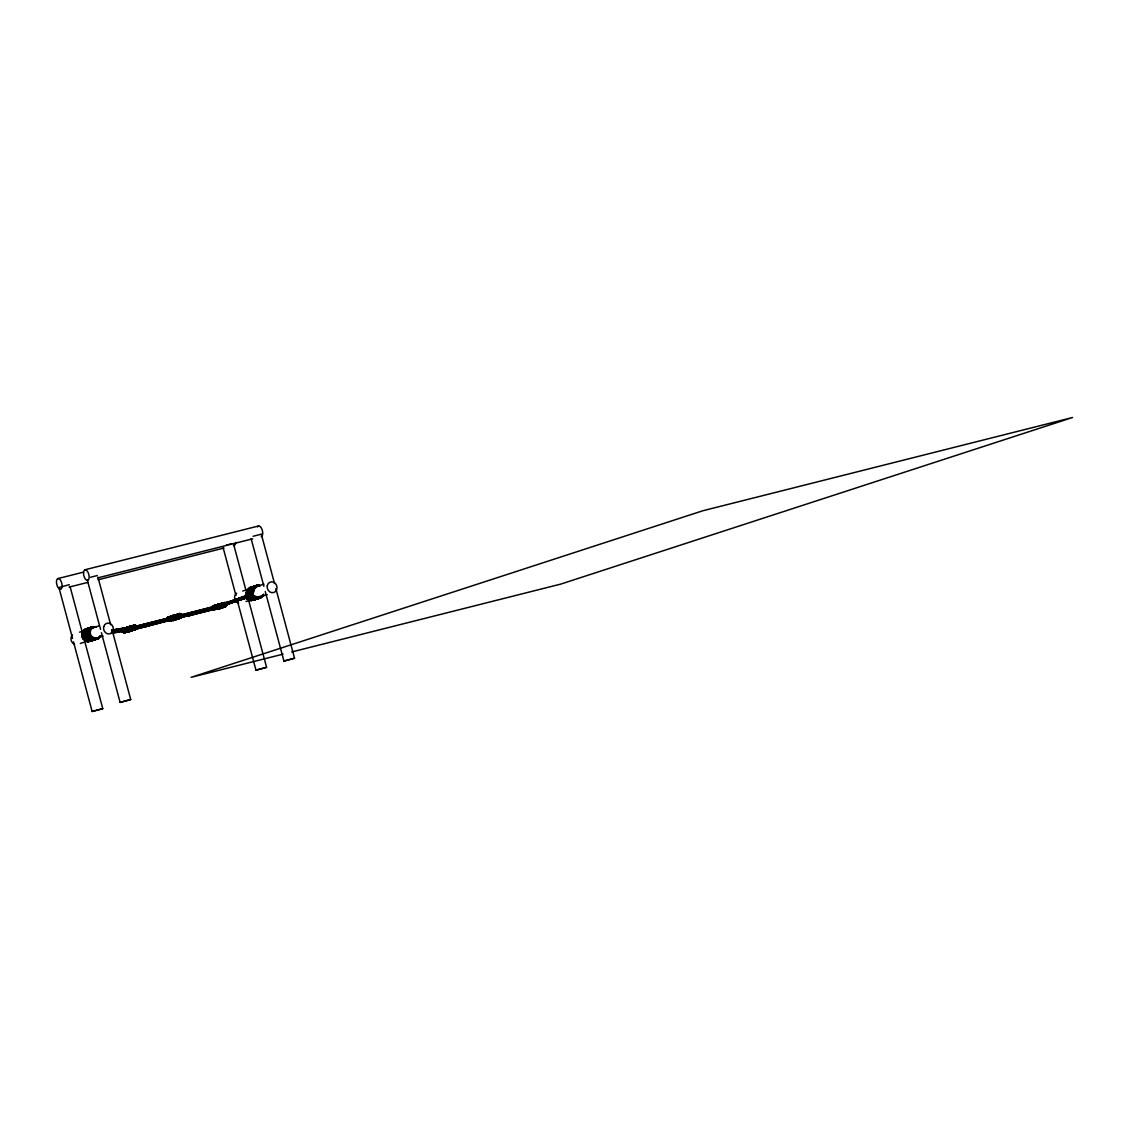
<?xml version="1.0" encoding="UTF-8"?>
<svg xmlns="http://www.w3.org/2000/svg" width="1129" height="1129" viewBox="0 0 1129 1129"><rect width="100%" height="100%" fill="white"/><g stroke="black" fill="none" stroke-linecap="round" stroke-linejoin="round"><path stroke-width="1.5" d="M126.293 627.569L127.746 627.682L124.797 628.049L126.222 628.077M221.397 606.555L218.095 609.237L216.133 607.458M221.707 607.473L223.457 607.487L220.861 607.839L222.385 607.402M126.758 631.788L147.306 626.016L145.754 626.186M176.11 619.031L177.507 618.099M134.337 629.657L137.583 626.934L174.191 617.563L177.07 614.74L172.977 616.363M221.82 605.596C225.631 607.712 215.216 607.402 220.818 604.481L222.159 603.323L223.33 604.946M86.227 629.488L87.78 628.401A6.576 5.814 72 0 0 83.532 632.565A6.576 5.814 72 0 0 84.943 638.972L87.554 640.905M90.122 628.218L91.675 627.131A6.576 5.814 72 0 0 87.427 631.294A6.576 5.814 72 0 0 88.852 637.702L90.052 638.845M251.245 600.275L260.573 597.918M260.616 597.312L250.709 600.713L257.539 597.777M174.261 615.488C170.705 620.131 174.882 613.484 174.247 616.462L174.219 615.234L176.59 614.839M220.974 606.993L217.332 607.557L219.492 607.473L219.252 604.467M128.014 631.167L127.281 631.393L129.75 631.436L128.212 631.901L129.976 630.518L127.76 631.788C119.251 629.149 131.98 630.843 126.293 632.254L123.301 631.097L124.853 630.462L111.602 632.325L128.734 628.74L112.194 631.534M111.813 632.254L128.762 629.121C138.782 633.256 120.253 625.988 133.547 630.194M172.003 616.674L167.685 617.351L165.977 619.172L169.152 616.886L167.656 617.38L167.558 618.509M171.806 616.984C171.269 614.995 175.743 613.626 176.223 615.757M212.802 605.977L211.095 607.783L214.27 605.497L212.774 605.991L212.958 607.035M217.191 605.666C215.766 602.957 224.854 603.719 225.744 603.055M126.73 627.992L130.414 626.242L131.105 627.145M221.524 607.529L219.901 607.995M259.783 585.838A6.012 5.306 72 0 0 257.003 585.852L254.11 588.703L252.924 593.783L227.07 602.928L224.516 602.491L223.754 604.989L224.671 606.202L227.169 604.1L225.348 606.866L222.06 607.289M131.768 629.827L133.377 629.206L131.684 630.716L131.387 629.784M186.031 614.684L182.743 615.488L179.483 618.551L170.634 619.525L175.672 619.059L173.81 620.385M250.751 588.124A6.012 5.306 72 0 0 249.368 588.336L250.864 587.263A6.576 5.814 72 0 1 253.912 587.235M250.398 589.917L251.88 588.83L250.694 593.91L249.199 594.997M95.034 639.663L91.139 640.058M166.034 619.115L169.449 617.154M174.515 615.799L171.918 615.982L170.197 617.958L173.471 616.011L167.896 618.509L171.001 616.279L172.638 616.998M190.364 615.249L191.845 613.809L189.418 614.444M193.257 613.908L209.133 608.771C210.319 610.479 225.447 603.86 218.899 604.001L217.248 605.751L218.828 605.313L219.478 607.924L224.431 607.176M131.783 629.94L132.135 628.133M132.008 630.109L132.474 628.006M132.799 627.936L132.559 629.926L131.543 630.222L131.91 628.232L132.954 629.545M133.42 627.611L134.859 625L137.611 626.863L137.597 628.006L134.365 629.926L131.091 629.615M134.238 627.399L135.254 625.635L137.244 626.087L134.647 624.859L130.795 626.778M134.393 627.357L135.339 625.762L134.732 624.873L132.672 626.172M178.213 616.321L178.453 614.331L182.672 615.361L222.103 606.259M178.537 616.236L179.977 613.626L182.376 614.698L182.729 616.575L180.541 618.198M179.511 615.968L179.638 614.91M239.362 600.176L237.81 600.826M227.197 604.622C222.258 610.027 229.794 602.83 225.885 604.932L243.243 598.469L226.844 603.987M246.489 597.975L248.084 596.535L250.596 597.072M246.559 597.622L251.513 596.775L256.128 598.963M254.138 599.019L248.987 597.326M253.432 595.562L251.301 595.802L258.005 598.342L251.993 595.265L240.646 599.838L248.267 596.479M255.394 599.287L259.12 598.398M149.536 625.297L146.248 625.903L175.559 618.537L177.62 616.448L177.013 618.593C164.848 619.172 178.622 620.513 177.084 616.674L178.537 618.226M172.13 618.339L176.985 617.648L177.507 616.476L176.505 618.41M221.002 607.346C211.363 609.462 223.189 609.124 222.201 605.299L221.496 607.063M177.055 614.839L173.781 616.801L136.186 626.228L133.631 625.184M245.741 595.519L246.926 590.439M247.392 590.298L245.967 595.731L247.068 590.396L250.285 587.447A6.576 5.814 72 0 1 253.333 587.419M247.533 590.241L246.432 595.576M252.924 593.783L239.588 598.539L246.785 595.181L247.985 590.1L246.475 590.594L249.805 587.602A6.576 5.814 72 0 1 252.868 587.574M253.348 586.713A6.576 5.814 72 0 0 251.838 586.953L248.055 590.354L246.87 595.435L248.366 589.973L250.215 589.973L254.321 586.134A6.576 5.814 72 0 1 257.37 586.106M248.944 589.79L247.703 595.166L249.283 589.677M249.41 589.634L248.182 595.011L249.495 589.888L253.094 587.122M250.412 589.31L249.015 595.054L249.834 589.493M249.184 595.533L250.836 589.169M249.862 594.461L250.963 589.126M250.116 594.108L251.301 589.028L250.342 594.306M259.67 585.358A6.576 5.814 72 0 0 256.622 585.386L251.965 589.084L250.779 594.164L252.275 588.703L254.11 588.703M252.854 588.519L251.612 593.896L253.178 588.407M253.319 588.364L252.219 593.699M253.729 588.223L252.543 593.304L251.075 593.783M243.652 597.749L253.079 594.263L254.265 589.183L257.158 586.332A5.504 4.869 72 0 1 259.698 586.318M218.476 608.404L190.081 615.404M222.723 606.993L220.621 607.388L219.252 606.09L182.743 615.488L179.807 613.47L175.912 615.404M112.477 630.659L131.656 626.369L126.42 628.204L128.946 626.708M127.097 627.315L127.168 628.274M263.791 594.066L262.535 596.394M177.197 616.66L176.547 618.748L174.219 615.234M176.689 618.706L177.324 616.617M221.806 607.331L222.455 605.229M93.82 640.087L96.36 639.339M177.578 618.297L174.134 617.478L137.555 626.75L174.148 617.619L175.701 615.855L175.249 614.896L173.598 616.646L174.134 618.579L143.2 627.089L191.38 614.98L190.293 614.995M176.378 618.438L175.983 615.037M176.844 618.283L176.449 614.882L176.928 618.382L171.707 619.384M217.671 608.432L213.55 609.067M247.265 596.027L227.254 603.394L221.609 603.436L222.272 607.176L188.515 615.855L187.993 615.065L201.23 611.368M177.86 618.24L175.701 619.779L169.985 619.736L171.156 619.214C172.229 620.795 169.04 620.371 169.915 618.988M211.151 607.727L214.355 606.005L213.339 607.176L212.704 606.217M215.075 608.531L215.032 607.614M193.638 614.19L220.677 607.331M177.507 616.476C177.436 619.172 171.354 617.648 175.404 615.051L176.9 615.488L174.12 617.45L167.388 619.369M222.639 605.102L222.187 606.358L219.336 606.979M250.455 596.352L251.993 595.265M128.113 626.99L125.756 628.246L127.506 627.188M129.976 626.835L132.361 625.607M175.136 615.531L176.83 615.559L176.42 614.571L177.916 614.077M217.361 605.088L215.145 605.497L213.522 607.233L217.841 604.664M222.738 605.073L222.187 606.358L219.266 606.231L180.485 616.335L194.781 613.866L192.424 614.176M174.134 615.855L173.64 615.799M175.432 615.432L177.098 614.628M215.484 605.694L217.897 608.602M129.764 630.589L131.684 630.716M133.998 629.206L135.875 629.432L137.583 627.075L175.376 617.69L175.531 618.748L143.397 627.23M127.732 627.738L126.392 627.653L128.141 627.512M134.52 629.093L137.625 627.823L132.841 629.799L131.627 628.176M175.362 619.158L175.912 618.212L179.102 618.664L180.358 617.422M222.413 607.825L220.465 607.966L222.879 607.684M221.566 605.652L222.78 607.275L224.671 606.202M262.351 596.211L263.156 594.912M262.196 596.493L263.043 595.152M170.267 618.706L171.82 616.222M215.385 607.317L216.937 604.834L216.923 605.61M243.511 596.676L226.59 603.323M191.859 614.755L189.023 615.291L190.914 615.051M221.976 604.283L217.05 604.594L215.314 606.583L216.937 604.834M100.326 635.655L98.223 638.421M98.308 638.675L100.396 635.909M100.89 635.542L98.858 638.492L88.81 641.201M131.599 630.829C125.94 632.353 122.017 628.359 129.807 631.111M252.219 600.233L247.604 598.045L244.626 598.215L249.537 596.846L254.66 599.443L249.551 597.213M176.872 615.615L175.658 615.728C172.045 617.732 177.07 617.591 174.219 618.353M179.455 613.866L181.84 614.952L218.899 605.412L220.522 603.676L222.018 604.114L219.266 606.231M175.658 615.728L174.191 617.563L175.701 615.855M221.99 604.227L219.308 606.188L182.7 615.559L209.246 608.743M176.759 619.426L175.249 619.92M216.556 609.053L215.724 608.7L219.943 608.63L221.778 606.428M224.897 607.021L226.929 604.594M227.141 604.678L225.32 606.894L223.471 606.837M169.237 617.394L168.221 618.551L167.586 617.591M217.474 604.834L215.103 605.229L213.663 607.19M220.818 604.481L219.308 606.188L209.373 608.714L220.494 606.315L218.066 607.106M220.776 604.354L219.238 606.061L215.879 607.035L219.252 606.09L220.522 603.676L222.173 603.465M220.818 603.902L220.042 604.749L221.736 604.086M220.465 607.966L219.082 608.644M167.134 619.031L168.757 617.295L175.221 615.234M169.576 617.013L167.572 618.89L169.195 617.14C174.529 612.765 173.725 623.547 167.981 620.315M170.634 616.674L168.87 618.466L170.634 616.674L169.011 618.424L138.514 626.214M176.604 614.938L172.384 616.109L170.761 617.845L172.85 615.954L175.672 619.059M172.991 615.912L171.227 617.69M174.685 615.079L173.118 617.083L176.477 615.093M213.875 605.906L212.111 607.698L183.886 614.868M218.377 605.652L219.986 603.916L216.02 606.428M220.607 603.761L216.359 606.315L182.672 614.91M217.897 605.807L219.351 604.156M219.986 603.916L217.756 605.85L219.52 604.071M218.236 605.708L221.594 603.705M216.697 605.581L217.798 604.961L216.288 605.045C212.365 610.535 216.288 602.449 216.542 605.737L222.117 603.323L218.857 604.622L221.199 603.578M166.457 618.974L168.235 617.182M166.923 618.819L168.715 617.027L173.245 615.601M168.334 618.367L170.169 616.829M168.8 618.212L170.592 616.406L172.836 616.124L171.41 617.111L171.114 616.321M169.392 618.029L171.001 616.279M170.691 617.591L172.483 615.799M171.156 617.436L172.949 615.644L175.545 615.178M173.386 615.503L170.267 617.732M173.781 615.376L172.13 617.126L173.598 616.646L136.651 626.073L134.097 625.043M172.568 616.984L174.36 615.192M173.033 616.829L174.826 615.037M211.575 607.6L213.367 605.793L215.456 605.497M212.04 607.444L213.833 605.638L216.415 605.172L214.708 605.638M213.014 607.12L216.133 604.89M213.452 606.979L215.244 605.186M215.71 605.031L214.51 606.64M215.808 606.217L217.601 604.424M216.274 606.061L218.066 604.269M218.504 604.114L215.399 606.344M218.165 605.454L219.943 603.648M220.395 603.521L218.716 605.271L181.162 614.896M225.419 604.805L226.181 604.721M225.433 606.259L227.211 604.452L224.459 606.569M221.129 603.733L219.957 604.396L222.032 603.846M252.713 586.657L247.477 590.552L250.426 587.405A6.576 5.814 72 0 1 253.475 587.376M250.031 589.648L254.773 585.993A6.576 5.814 72 0 1 257.821 585.965M250.342 589.536L253.856 586.29A6.576 5.814 72 0 1 256.904 586.261M254.773 585.993L250.92 589.423M257.722 585.288A6.576 5.814 72 0 0 256.198 585.528L252.938 588.773M253.404 588.618L257.003 585.852M254.491 599.485L255.591 598.469M254.731 599.612L255.86 598.568M255.14 599.471L256.283 598.426M256.579 599.005L258.456 597.481M257.017 598.864L258.583 597.439M257.624 598.666L259.19 597.297M258.626 598.342L259.769 597.297M259.952 597.636L261.053 596.634M260.093 597.862L261.434 596.507M262.563 595.406L255.45 598.074M260.489 597.735L262.027 596.31M260.926 597.594L262.902 595.759M261.392 597.439L263.085 596.027M263.085 596.211L260.164 598.045M180.739 617.027L196.15 613.16L182.7 615.7L179.483 618.551M130.541 630.899L132.389 629.474M132.813 629.319L129.623 630.631M136.919 627.978L134.915 629.474M177.945 617.93L176.138 619.369M179.906 618.142L181.571 616.759M130.569 631.153L132.601 629.883L131.768 628.274M131.049 631.012L137.569 628.034M134.21 629.135L132.474 630.532L135.678 628.67L134.774 628.966M134.817 629.784L136.976 628.246M178.41 618.057L176.307 619.581L173.838 619.553M179.934 618.396L182.094 616.857M182.7 615.7L179.469 617.93L167.911 621.232L169.406 620.752M126.166 629.883L129.27 631.012L124.444 632.861L121.269 631.563L125.291 632.282L130.696 630.532L127.718 629.389M125.672 631.93L124.232 632.72L121.565 631.647L125.912 632.381M126.575 631.633L124.444 632.861L121.664 631.788M127.408 631.365L124.994 632.677L122.144 631.661M126.73 632.113L128.946 630.928M131.881 629.192L128.635 628.26L112.053 631.055M128.762 631.45L130.484 630.363M130.696 630.532L129.369 631.252L126.66 630.194M111.517 632.057L128.762 629.121L132.53 629.756L131.105 630.688L128.113 629.53M131.924 629.897L130.202 630.984L127.196 629.827L111.63 632.607M127.478 627.865L130.004 626.369M130.414 626.242L127.436 627.456L128.579 627.512M131.881 625.762L129.2 627.089M134.238 624.986L132.093 626.355M174.064 615.333L171.679 616.787M173.414 616.208L175.531 614.853M174.035 616.011L176.872 614.416M175.164 615.587L177.479 614.218M176.83 615.107L179.356 613.611L182.376 614.698L180.372 614.261L179.44 615.672M73.484 641.851L92.141 711.496L102.767 708.645L85.014 642.387M102.767 708.645L92.141 711.496M101.441 632.748L120.111 702.393L130.724 699.543L112.519 631.591M237.302 600.529L255.958 670.174L266.585 667.324L248.38 599.372M265.259 591.427L283.929 661.072L294.542 658.221L275.885 588.576M294.542 658.221L283.929 661.072M145.246 626.637L146.742 626.129L146.714 625.043M196.107 613.372L194.597 613.88M94.949 639.762L98.9 637.899L90.447 641.23M249.467 597.439L247.547 597.015M218.349 604.791L220.197 603.902M222.215 603.239L219.04 604.819M221.425 603.789L223.627 602.787M221.199 604.156L219.478 604.467M222.399 603.479L227.056 602.914L223.147 603.225M220.592 604.311L222.314 603.493M222.469 603.69L223.584 603.069M222.949 603.535L224.05 602.928M224.911 602.957L223.57 603.281M171.326 619.92L173.033 619.327M221.002 608.291L215.103 608.348L219.252 607.204L188.853 615.46L189.94 615.446M121.043 629.643L122.934 628.655M124.91 628.401L128.269 627.399M125.404 628.5L131.613 626.313L129.962 626.666M126.843 628.034C140.165 622.785 113.013 632.988 111.898 630.589M128.635 628.26L131.359 627.258M225.094 603.422L224.234 604.862L225.348 605.765M241.013 597.495L239.644 598.511M241.465 597.34L243.554 597.241M244.922 596.225L224.713 603.676L252.741 593.459L253.926 588.378L256.819 585.528A6.379 5.631 72 0 1 259.769 585.499M245.303 596.098L247.209 596.056L224.713 603.676M219.449 604.834L246.955 595.632M253.206 599.146L253.983 598.765M253.404 599.598L254.237 599.189M257.102 597.876L255.295 598.299M256.706 598.582L258.146 597.918M253.771 600.134L257.497 598.426M255.21 599.668L259.515 597.777M257.257 598.991L261.857 596.705M258.724 598.525L261.984 597.043M170.408 620.767C158.399 621.345 174.035 620.809 167.219 620.343L159.415 621.91L164.947 620.146M170.634 619.525L172.441 620.089L166.584 621.049M243.398 596.916L224.897 603.592M224.883 603.563L246.856 595.632M247.025 598.243L244.372 597.749L240.618 599.809M243.031 599.104L252.007 595.646L258.273 598.158M251.922 595.872L244.301 598.102M250.257 594.052L239.588 598.525M170.197 620.033L174.473 619.101M173.16 619.144L175.715 618.142M218.292 607.769L220.832 606.767M176.886 618.438L178.509 617.817L175.404 619.087M127.916 631.083L129.793 630.377L128.212 631.901M167.741 621.091L170.112 620.696M211.179 608.87L212.859 609.716L218.984 608.291M218.292 606.767L219.478 607.924L215.752 608.136L219.111 608.898M224.643 604.946L235.622 600.953M225.108 604.918L237.951 600.261M227.423 604.227L243.243 598.469M92.536 640.002L94.342 639.96M97.687 638.28L93.651 638.449L91.266 636.671A6.012 5.306 72 0 1 93.848 627.018L93.707 626.68A6.379 5.631 72 0 0 89.586 630.716A6.379 5.631 72 0 0 90.955 636.925L93.495 638.802L96.445 639.099M88.965 641.54L96.346 639.028M266.458 667.394L255.958 670.174M220.564 604.735L246.941 595.703M226.379 603.634L247.434 596.507M226.661 603.521L243.13 597.989M224.516 605.102L241.084 599.457M224.445 605.398L243.257 598.906M239.404 599.203L251.88 594.785L257.934 597.269M239.334 599.739L248.112 596.973M246.87 597.58L235.778 601.291L237.415 600.953M235.947 601.432L248.041 597.34M89.939 628.288L88.161 628.274A6.576 5.814 72 0 0 83.913 632.438A6.576 5.814 72 0 0 85.338 638.845M87.243 628.853L87.385 628.811A6.308 5.574 72 0 0 83.32 632.804A6.308 5.574 72 0 0 84.675 638.943L85.832 640.044M91.153 627.583L91.294 627.541A6.308 5.574 72 0 0 87.215 631.52A6.308 5.574 72 0 0 88.584 637.673M79.566 632.184L84.449 630.603M87.709 629.53L99.112 625.819M123.964 628.317L125.827 628.19M132.799 625.466L131.274 625.988L131.43 627.032M128.353 627.159L131.26 626.623M129.779 626.694L131.063 626.708M121.593 629.474L122.511 629.178M125.39 628.345C139.756 623.166 118.686 629.587 127.168 627.978M128.692 627.23L129.736 626.92L128.311 626.905M131.881 626.186L134.52 626.299M251.781 587.249L251.908 587.207A6.308 5.574 72 0 1 253.362 586.967M254.265 586.431L254.406 586.388A6.308 5.574 72 0 1 257.327 586.36M255.676 585.979L255.817 585.923A6.308 5.574 72 0 1 258.739 585.909M80.3 643.459L88.443 640.806M96.6 638.153L103.106 636.022M126.801 628.486L130.527 627.272M131.712 626.948L135.339 625.762M242.749 591.031L249.255 588.915M263.932 584.13L252.515 587.842A6.576 5.814 72 0 0 249.396 587.743M92.211 640.383L98.929 638.266M97.898 638.534L87.61 641.752M127.351 631.915C127.012 630.363 120.239 630.928 122.751 631.464M124.444 630.631L127.252 631.661M249.029 590.044L252.303 586.798A6.576 5.814 72 0 1 253.813 586.558A6.308 5.574 72 0 1 256.72 586.558M251.965 589.084L255.733 585.683A6.576 5.814 72 0 1 258.781 585.655M121.452 631.704L123.202 631.323M127.196 629.827L128.988 629.432L127.492 629.926M123.583 631.196L124.769 630.617M127.097 630.053C122.736 630.829 131.331 632.748 131.67 630.504M250.553 590.382L254.265 589.183M170.804 616.928L172.37 616.307M176.999 614.811L178.453 614.331M128.325 631.055L130.71 631.111M131.514 630.024L133.532 629.361M143.087 626.228L143.2 627.089L134.633 628.726L150.947 624.774L150.947 623.66M177.789 614.783L179.807 613.47L182.192 614.557M169.054 618.029L171.467 617.238M172.074 617.041L174.487 616.251M143.877 626.807L144.964 626.778L142.014 627.287L146.841 626.172M146.22 626.03L143.073 626.934L146.163 626.341L145.175 626.383M148.435 625.311L150.03 625.043M166.669 619.186L168.15 617.492L170.225 617.126M172.201 617.38L173.824 615.644L176.011 615.234M134.365 629.926L135.833 629.446M149.48 625.254L150.947 624.774L149.931 625.113M172.949 618.48L175.376 617.69L172.271 618.325M167.064 620.611L170.973 620.597M167.529 620.456L168.969 620.894M168.941 620.004L175.207 619.214L173.4 620.527L174.868 620.047L171.241 619.525M169.279 619.892L172.695 619.765L171.156 619.271M173.174 618.621L174.614 619.059M173.513 618.509L174.981 618.664M168.433 620.442L169.9 619.962M170.818 619.666L173.654 619.369M168.39 620.809L170.027 620.894M170.14 620.23L168.884 620.301M172.624 619.426L174.402 619.468M213.268 606.104L211.786 607.797M246.785 595.181L245.303 596.267L246.489 591.187M247.18 595.054L248.846 594.729M182.037 616.603L180.513 617.944M174.035 619.242L193.779 614.148M193.652 613.075L196.065 612.285M216.062 605.539L217.53 605.073M182.658 616.674L179.116 617.831M223.909 603.38L224.812 603.084M225.207 602.957L226.703 602.477L223.965 602.674M221.002 604.594L218.179 604.565M217.318 606.005L218.546 604.382L221.129 603.86M249.368 595.463L253.079 594.263M188.853 615.46L190.547 615.249L187.612 615.742L189.46 615.263M190.872 614.811L192.297 614.684M195.585 613.273L188.19 615.559L189.616 615.474M193.694 613.894L195.232 613.724M194.146 613.753L196.065 613.456M194.978 613.47L196.672 613.259L187.132 615.898L189.023 615.658M188.515 615.855L189.982 615.376M240.279 598.892L244.005 597.678M245.049 597.834L247.166 598.187M253.319 595.082L250.836 595.943L252.811 596.352M213.931 608.658L215.498 609.053L214.002 608.912M214.538 608.46L215.865 608.658M218.165 607.289L220.79 607.684M218.631 607.134L220.099 607.275M226.506 604.608L223.937 606.682M211.702 609.66L216.091 609.208L212.111 609.533M215.935 608.291L218.772 607.995M225.885 604.932L226.802 604.636M246.63 598.088L251.301 600.529M247.11 597.933L251.584 600.162M250.539 596.818L255.21 599.259M214.044 609.152L212.421 609.081L217.812 608.376M253.362 596.168L250.003 596.225L252.473 596.465M212.337 608.968L215.272 609.477M217.615 608.094L220.324 607.839M219.492 607.473L222.046 607.007L216.824 607.995M217.022 609.152L218.49 608.672M223.415 607.233L222.625 605.313M219.943 608.63L221.411 608.164M255.479 598.243L259.204 597.029M246.051 601.531L257.454 597.82M260.714 596.761L267.234 594.63M252.162 599.979L257.356 598.737M253.404 599.739L257.807 598.822M255.013 599.047L258.795 598.257M256.452 598.582L259.204 598.13M257.299 598.469L260.658 597.678M98.759 637.419L95.048 638.294L91.59 636.361A5.504 4.869 72 0 1 93.947 627.498M90.278 641.145L91.632 640.849L88.641 641.159M253.136 536.275L261.081 534.243M161.461 621.232L164.834 620.273L161.306 621.148M140.913 626.059L137.611 626.863L164.128 620.131M151.653 623.801L146.728 625.184L156.056 622.756L145.528 625.127L150.482 623.857M147.828 624.972L142.804 626.313L147.843 625.113M156.395 622.658L151.117 624.083L156.112 622.742M193.482 613.343L197.194 612.299L180.753 616.251M162.407 620.696L174.134 617.478L164.255 620.089M199.141 611.622L204.97 610.239M90.588 577.244L97.263 575.564M226.435 545.025L227.804 544.658M151.187 624.069L156.211 622.728M164.679 620.541L159.401 621.867L166.062 620.244L151.145 624.224M151.554 624.633L146.248 625.903M196.361 612.652L189.587 614.486L196.234 612.61M143.806 627.103L147.306 626.016M150.961 623.801L174.134 617.478M159.57 621.825L168.644 619.313M144.78 626.51L174.134 618.579M200.129 611.593L205.097 610.267M187.993 615.065L201.244 611.523M144.286 626.948L169.491 620.103M218.843 607.346L179.751 617.351M161.659 621.035L164.961 620.16L159.118 621.966M229.187 544.291L231.628 543.67M137.258 626.228L173.245 617.041M85.028 569.75L258.612 525.973M57.974 578.57L83.504 572.121M97.828 577.879L252.698 538.815M69.081 587.108L87.808 582.395M98.011 579.812L223.951 548.045M283.125 654.128L191.126 677.329L702.873 510.745L1072.55 417.504L560.803 584.088L291.635 651.983M180.485 616.208L195.472 612.468M196.615 612.398L185.085 615.249L196.573 612.468M180.739 616.321L196.079 612.426M186.257 615.347L182.912 616.166L186.313 615.446M147.109 625.057L142.085 626.285L147.109 625.057L147.631 625.861M136.454 628.133L151.032 624.549L134.944 628.359M179.469 617.577L196.672 613.259M130.795 629.968L150.058 625.071M131.656 630.109L143.947 627.061M182.743 615.488L190.956 613.484M180.471 616.434L192.156 613.555M195.613 613.597L193.722 613.753M69.292 584.667L58.92 587.503L72.566 638.464M216.542 605.737L217.784 605.497L216.288 605.045M180.555 616.617L192.565 614.331M137.159 627.682L147.447 625.706M181.825 616.448L191.916 614.613M136.708 627.823L146.798 625.918M258.047 597.749L259.303 597.523M258.061 598.187L259.303 597.89M246.136 598.525L251.993 600.487M250.426 600.233L253.842 599.88M213.945 609.561L218.645 609.053M168.362 621.091L173.951 620.343M213.903 609.321L219.478 607.924M212.859 609.716L215.3 609.35M174.36 619.313L170.719 620.329L170.451 616.462M111.545 632.847L125.898 630.25M111.729 633.044L124.345 630.758M111.531 633.369L122.468 631.365M112.124 629.996L128.269 627.301M111.559 630.18L128.551 627.766M111.588 630.448L127.887 627.696M112.477 630.97L128.635 628.274L112.674 630.561M252.346 600.092L256.269 599.316M254.829 599.795L251.809 600.332L245.699 597.566M220.691 607.233L222.653 606.866M175.559 618.537L177.535 618.255M218.08 607.938L220.169 607.614L219.901 605.186M168.729 620.696L171.255 620.23M217.46 604.467L219.816 603.69M169.548 616.759L172.215 616.265L172.314 617.041M194.216 614.007L191.845 614.374L193.271 614.275M148.139 625.283L150.397 624.958M149.099 625.381L146.728 625.748L148.732 625.466M130.724 699.543L120.111 702.393M217.262 608.475L216.669 607.698M172.144 619.849L174.416 620.188M239.743 600.12L244.118 598.172M191.38 614.515L192.791 614.43M142.494 627.131L144.484 626.849M142.014 627.287L143.439 627.188M92.987 639.748L95.951 639.48M91.378 640.341L94.06 640.087M90.376 640.595L93.453 640.284M87.427 640.778L88.711 640.722M89.473 640.891L92.451 640.609M87.427 641.272L90.997 641.089M87.483 641.611L90.165 641.357M148.576 625.268L150.115 625.113M144.202 626.694L145.429 626.637M220.056 603.944L222.357 603.888M219.59 604.1L222.314 604.17M128.057 627.639L126.73 627.611L127.845 628.006M129.609 626.482L131.176 626.454M128.692 626.778L130.696 626.609M127.252 627.244L129.327 627.131M125.234 627.907L127.267 627.724M178.989 617.873L180.95 618.071M180.4 618.255L178.072 618.17L176.999 616.73M175.828 618.353L179.102 618.664M176.632 618.636L178.664 618.819M178.057 619.017L175.884 618.72M131.119 629.488L134.944 629.742M130.936 630.264L133.067 630.349M127.309 631.605L129.172 631.619M218.589 608.418L220.522 608.446M218.701 607.388L220.211 607.529M218.236 607.543L219.633 607.43M216.359 608.15L217.855 608.291M214.468 608.757L215.964 608.898M212.591 609.378L214.087 609.519M173.259 618.875L174.953 618.946L174.783 616.575M169.35 620.146L170.846 620.287M166.993 620.908L168.828 620.936M213.099 608.926L214.425 609.124M167.304 620.47L168.644 620.625M251.513 596.775L248.451 596.86M248.959 596.564L251.061 596.916M249.043 597.58L246.941 597.227L248.578 597.735M246.997 597.481L248.436 597.777M244.527 598.074L246.559 598.384M92.959 638.929L94.836 639.409M94.413 639.536L92.493 639.07L94.286 639.593M91.915 639.268L93.947 639.691M93.368 639.889L89.022 637.532A6.308 5.574 72 0 1 89.163 628.754M90.941 639.578L92.987 640.016M89.939 639.663L92.536 640.157M89.755 639.72L92.07 640.312M89.911 639.974L91.52 640.482M91.068 640.439L87.06 638.195A6.379 5.631 72 0 1 85.677 631.986A6.379 5.631 72 0 1 89.798 627.95M88.923 640.242L90.927 640.679M88.457 640.397L90.518 640.82M88.006 640.538L90.052 640.962M87.625 640.665L89.459 641.159M87.046 640.849L89.078 641.286M86.58 641.004L88.641 641.427M86.03 640.933L88.161 641.582M86.002 641.244L88.034 641.625M124.853 630.391L127.76 631.196L124.839 630.01M130.329 626.454L131.557 626.793M96.163 627.272L92.07 627.004A6.576 5.814 72 0 0 87.822 631.167A6.576 5.814 72 0 0 89.233 637.575L91.844 639.508M128.057 629.276L132.516 630.532L132.107 629.573M127.14 629.573L125.7 630.038L129.129 631.055M126.758 629.7L129.708 630.871M123.23 630.843L126.194 632.014M122.849 630.97L125.813 632.141M122.271 631.153L125.361 632.282M128.254 629.488L131.246 630.645M125.333 630.053L128.339 631.591M127.93 629.784L130.781 630.801M126.053 630.391L128.904 631.407M124.5 630.899L127.21 631.958M124.035 631.055L126.871 632.071M122.624 631.506L125.46 632.522M93.651 626.567L93.566 626.524A6.576 5.814 72 0 0 89.29 630.688A6.576 5.814 72 0 0 90.701 637.095M121.622 631.76L124.035 632.395M129.059 629.206L131.74 630.349M125.46 630.377L128.269 631.577L125.488 630.434M125.15 630.476L127.817 631.548M125.996 630.137L128.381 630.772M122.567 631.252L125.234 632.325M179.215 613.654L181.642 614.74M178.749 613.809L181.303 614.839M257.567 598.497L251.442 596.521L256.509 598.836M249.41 596.352L255.676 599.104M253.658 599.767L248.38 597.523L253.192 599.922M247.928 597.664L253.051 599.965M247.547 597.791L252.6 600.106M245.967 598.384L250.567 600.557M180.372 614.261L182.672 615.361M91.477 638.21L93.312 639.042M91.139 638.322L92.903 639.169M91.012 638.365L92.423 639.324M90.56 638.506L92.296 639.367M91.463 639.635L88.443 637.716M88.881 638.534L91.026 639.776M88.697 638.591L90.885 639.833M88.641 638.943L90.546 639.931M88.457 639L89.995 640.115M89.417 640.312L86.806 638.365A6.576 5.814 72 0 1 85.381 631.958A6.576 5.814 72 0 1 89.628 627.795M87.568 639.48L89.064 640.199M87.243 639.593L88.993 640.439M88.528 640.595L85.945 638.534A6.576 5.814 72 0 1 84.492 632.24A6.576 5.814 72 0 1 88.739 628.091M88.387 640.637L85.508 638.675M86.27 639.903L87.949 640.778M87.187 640.806L84.534 638.986M85.367 640.199L87.116 641.06M85.225 640.242L86.651 641.201M85.098 640.468L86.51 641.258M86.086 641.385L83.475 639.367A6.379 5.631 72 0 1 82.092 633.157A6.576 5.814 72 0 1 86.312 628.881M216.98 608.898C211.264 609.392 221.594 609.279 216.867 605.031M91.901 638.252L90.461 637.066A6.308 5.574 72 0 1 89.092 630.913A6.308 5.574 72 0 1 93.171 626.92L93.03 626.962A6.308 5.574 72 0 0 88.965 630.956A6.308 5.574 72 0 0 90.32 637.109L91.491 638.379M91.35 638.421L89.995 637.222A6.308 5.574 72 0 1 88.626 631.069A6.308 5.574 72 0 1 92.705 627.075L92.705 627.075A6.308 5.574 72 0 0 88.485 631.111A6.308 5.574 72 0 0 89.854 637.264L91.026 638.534M90.885 638.577L89.403 637.405A6.308 5.574 72 0 1 88.048 631.252A6.308 5.574 72 0 1 92.126 627.272L91.731 627.385A6.308 5.574 72 0 0 90.348 627.879M89.614 639L87.864 637.575A5.504 4.869 72 0 1 87.102 636.361M89.262 638.929L87.681 637.631A5.504 4.869 72 0 1 86.919 636.431M89.135 639.155L87.554 637.885A6.012 5.306 72 0 1 86.707 636.573M87.709 639.437L86.425 638.379A6.308 5.574 72 0 1 85.056 632.226A6.308 5.574 72 0 1 89.135 628.232L89.262 628.19A6.308 5.574 72 0 0 85.197 632.184A6.308 5.574 72 0 0 86.552 638.337M87.582 639.649L86.086 638.492A6.308 5.574 72 0 1 84.717 632.339A6.308 5.574 72 0 1 88.796 628.345M85.776 638.704L87.116 639.804M86.538 640.002L85.112 638.802A6.308 5.574 72 0 1 83.758 632.649A6.308 5.574 72 0 1 87.836 628.655L88.217 628.528A6.308 5.574 72 0 0 84.139 632.522A6.308 5.574 72 0 0 85.508 638.675M84.209 639.099A6.308 5.574 72 0 1 82.84 632.946A6.308 5.574 72 0 1 86.919 628.966L86.778 629.008A6.308 5.574 72 0 0 82.699 633.002A6.308 5.574 72 0 0 84.068 639.141L85.564 640.312M84.026 639.268A6.576 5.814 72 0 1 82.615 632.861A6.576 5.814 72 0 1 86.862 628.698A6.576 5.814 72 0 0 82.473 632.903A6.576 5.814 72 0 0 83.899 639.31L85.239 640.425M84.746 640.214L83.645 639.155A6.012 5.306 72 0 1 84.915 629.954M225.01 605.102L224.629 604.283M222.399 605.398L223.697 606.979M223.359 607.092L222.145 605.469L223.217 607.134M219.859 606.259L220.762 607.473M176.745 616.801L177.959 618.424M217.968 604.579L220.028 607.656M221.961 606.908L221.566 603.493M172.384 616.109L174.261 619.525M173.203 619.511L175.051 619.002L173.33 620.513L169.689 620.385M261.321 534.215L274.516 583.481M251.16 538.773L263.904 586.332M233.816 545.025L245.642 589.183M223.189 547.875L235.933 595.435M97.955 577.244L110.698 624.803M87.342 580.094L100.537 629.361M69.998 586.346L82.29 632.198M216.274 607.825L216.443 608.545M253.277 587.066L253.305 586.473A6.576 5.814 72 0 1 256.354 586.445M219.336 603.846L219.365 605.073M60.571 589.253A5.504 2.568 75.8 0 1 56.45 582.127A5.504 2.568 75.8 0 1 60.373 580.066A5.504 2.568 75.8 0 1 61.178 588.943M235.679 542.343A5.504 2.568 75.8 0 1 233.463 545.434M257.525 526.947A5.504 2.568 75.8 0 1 261.999 529.43A5.504 2.568 75.8 0 1 261.208 536.67M238.614 603.14A5.504 4.869 72 0 1 236.314 601.757M235.453 600.628A5.504 4.869 72 0 1 236.709 593.177M74.486 644.264A5.504 4.869 72 0 1 72.439 634.964M257.779 586.219A6.308 5.574 72 0 0 254.844 586.247L255.239 586.12A6.308 5.574 72 0 1 258.16 586.092M257.737 585.556A6.308 5.574 72 0 0 256.283 585.782L256.156 585.824A6.308 5.574 72 0 1 257.61 585.598M253.715 586.332A6.576 5.814 72 0 1 256.763 586.304M253.94 586.544A6.308 5.574 72 0 1 256.862 586.515M256.071 585.57A6.576 5.814 72 0 1 257.581 585.33M255.154 585.866A6.576 5.814 72 0 1 258.202 585.838M253.87 587.489A6.308 5.574 72 0 0 250.948 587.517L251.33 587.39A6.308 5.574 72 0 1 252.783 587.165M249.946 587.56A6.576 5.814 72 0 1 253.009 587.532M253.842 586.826A6.308 5.574 72 0 0 252.388 587.052L252.247 587.094A6.308 5.574 72 0 1 253.7 586.868M252.162 586.84A6.576 5.814 72 0 1 253.686 586.6M250.511 587.659A6.308 5.574 72 0 1 253.432 587.63M250.37 587.701A6.308 5.574 72 0 1 253.291 587.673M249.326 587.969A6.379 5.631 72 0 1 250.793 587.743M251.245 587.136A6.576 5.814 72 0 1 252.769 586.897M83.475 639.451A6.576 5.814 72 0 1 82.064 633.044A6.379 5.631 72 0 1 86.213 629.121M86.241 638.548A6.576 5.814 72 0 1 84.83 632.141A6.576 5.814 72 0 1 89.078 627.978M86.496 632.268A5.504 4.869 72 0 1 87.808 629.954M84.506 639.113A6.576 5.814 72 0 1 83.08 632.706A6.576 5.814 72 0 1 87.328 628.543M86.383 638.506A6.576 5.814 72 0 1 84.971 632.099A6.576 5.814 72 0 1 89.219 627.936M88.626 628.74A6.012 5.306 72 0 0 87.356 637.956L88.542 639.212L87.385 638.181A6.576 5.814 72 0 1 85.959 631.774A6.576 5.814 72 0 1 90.207 627.611M83.207 637.645A5.504 4.869 72 0 1 82.77 633.468M89.812 637.391A6.576 5.814 72 0 1 88.401 630.97A6.576 5.814 72 0 1 92.649 626.821M90.151 637.278A6.576 5.814 72 0 1 88.725 630.871A6.576 5.814 72 0 1 92.973 626.708M89.671 637.433A6.576 5.814 72 0 1 88.26 631.026A6.576 5.814 72 0 1 92.507 626.863M90.772 627.428A6.576 5.814 72 0 0 86.524 631.591A6.576 5.814 72 0 0 87.935 637.998A6.576 5.814 72 0 1 86.383 631.633A6.576 5.814 72 0 1 90.63 627.47M88.401 637.843A6.576 5.814 72 0 1 86.989 631.436A6.576 5.814 72 0 1 91.237 627.272M90.292 637.236A6.576 5.814 72 0 1 88.866 630.829A6.576 5.814 72 0 1 93.114 626.666M87.37 638.097A6.379 5.631 72 0 1 86.002 631.873A6.379 5.631 72 0 1 90.122 627.851M86.199 635.091A6.012 5.306 72 0 1 88.81 628.684M86.679 632.198A5.504 4.869 72 0 1 87.187 630.942M217.234 605.073L216.316 605.963L217.234 605.073M90.814 627.682L90.687 627.738A6.308 5.574 72 0 0 86.608 631.732A6.308 5.574 72 0 0 87.963 637.871A6.308 5.574 72 0 1 86.75 631.675A6.308 5.574 72 0 1 90.814 627.696M164.876 620.23L161.518 621.162L164.961 620.23M133.42 629.615L132.206 627.992L133.278 629.657M83.504 572.883A5.504 2.568 75.8 0 0 87.625 580.447A5.504 2.568 75.8 0 0 87.85 571.98A5.504 2.568 75.8 0 0 83.504 572.883M267.248 585.895A5.504 4.869 72 0 0 273.754 592.513A5.504 4.869 72 0 0 275.293 583.383A5.504 4.869 72 0 0 267.248 585.895M103.713 626.651A5.504 4.869 72 0 0 109.626 633.905A5.504 4.869 72 0 0 111.997 625.057A5.504 4.869 72 0 0 103.713 626.651"/></g></svg>
